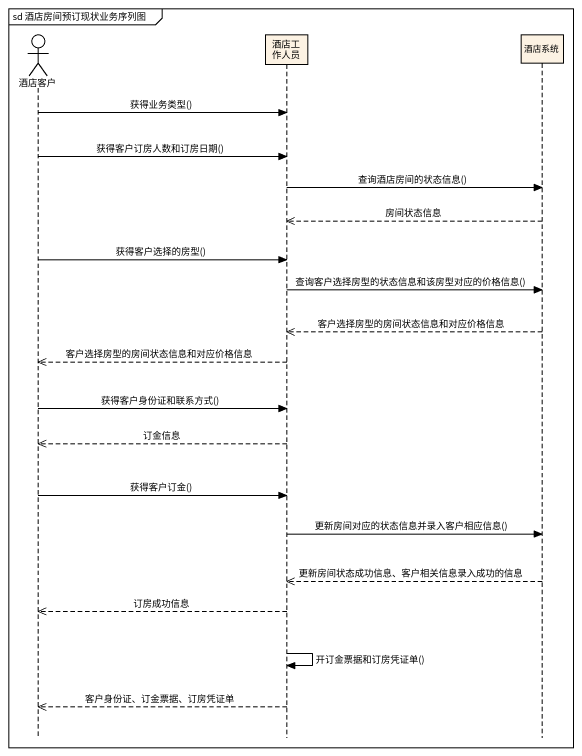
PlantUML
@startuml
mainframe sd 酒店房间预订现状业务序列图
hide footbox
actor 酒店客户
participant 酒店工作人员 #FCF2E3
participant 酒店系统 #FCF2E3

酒店客户 -> 酒店工作人员 : 获得业务类型()
酒店客户 -> 酒店工作人员 : 获得客户订房人数和订房日期()
酒店工作人员 -> 酒店系统 : 查询酒店房间的状态信息()
酒店系统 -->> 酒店工作人员 : 房间状态信息
酒店客户 -> 酒店工作人员 : 获得客户选择的房型()
酒店工作人员 -> 酒店系统 : 查询客户选择房型的状态信息和该房型对应的价格信息()
酒店系统 -->> 酒店工作人员 : 客户选择房型的房间状态信息和对应价格信息
酒店工作人员 -->> 酒店客户 : 客户选择房型的房间状态信息和对应价格信息
酒店客户 -> 酒店工作人员 : 获得客户身份证和联系方式()
酒店工作人员 -->> 酒店客户 : 订金信息
酒店客户 -> 酒店工作人员 : 获得客户订金()
酒店工作人员 -> 酒店系统 : 更新房间对应的状态信息并录入客户相应信息()
酒店系统 -->> 酒店工作人员 : 更新房间状态成功信息、客户相关信息录入成功的信息
酒店工作人员 -->> 酒店客户 : 订房成功信息
酒店工作人员 -> 酒店工作人员 : 开订金票据和订房凭证单()
酒店工作人员 -->> 酒店客户 : 客户身份证、订金票据、订房凭证单
@enduml
